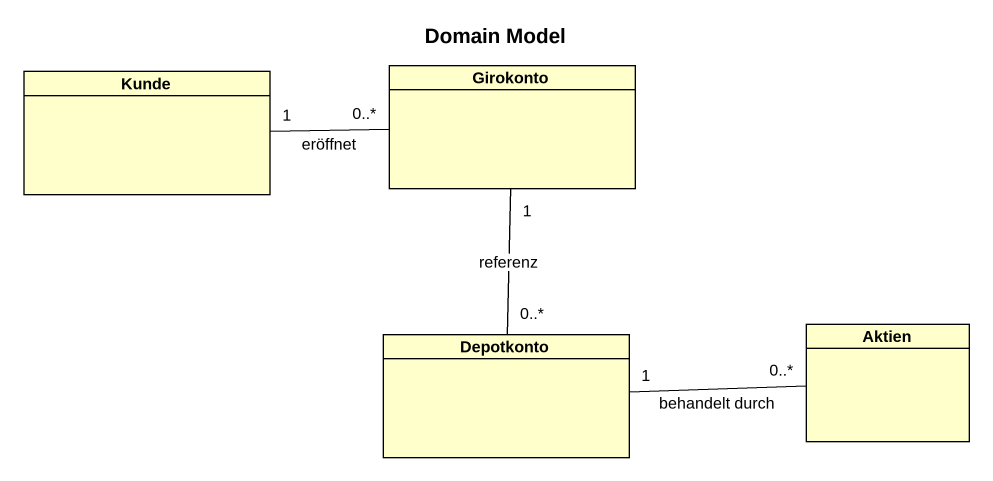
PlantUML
@startuml
title Domain Model
hide circle
hide empty members
class Kunde
class Girokonto
class Depotkonto
class Aktien
Kunde "1" -right- "0..*" Girokonto : eröffnet
Depotkonto "0..*" -up- "1" Girokonto : referenz
Depotkonto "1" -right- "0..*" Aktien : behandelt durch
@enduml
